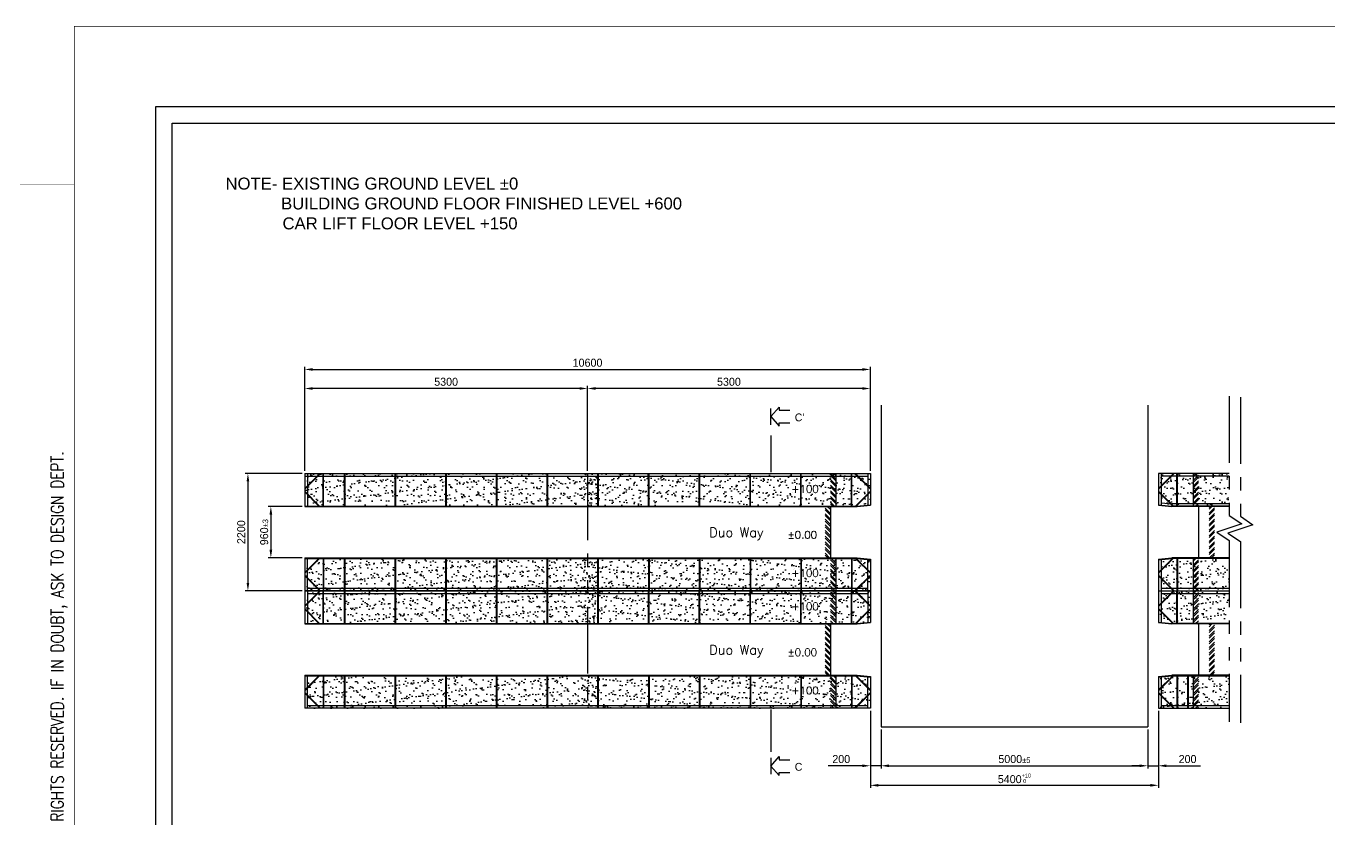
# Model space of a CAD drawing. Header units: millimetres. Extents: x -5 to 1510635, y -6 to 71285.
# Drawn here: x 1149896 to 1174312, y 14850 to 29706 of the extents above; entities that cross this region are included whole.
import ezdxf
from ezdxf.enums import TextEntityAlignment as Align

# ---------------------------------------------------------------- set-up
doc = ezdxf.new("R2010")
doc.units = ezdxf.units.MM
doc.header["$LTSCALE"] = 1000
for name, pattern in [('CENTER', [2, 1.25, -0.25, 0.25, -0.25]), ('DASHEDX2', [1.5, 1, -0.5]), ('PHANTOM', [2.5, 1.25, -0.25, 0.25, -0.25, 0.25, -0.25])]:
    doc.linetypes.add(name, pattern=pattern)
for name, color, linetype in [('2', 42, 'Continuous'), ('3', 3, 'Continuous'), ('4', 4, 'DASHEDX2'), ('CAJONES', 253, 'Continuous'), ('MP-1', 1, 'CENTER'), ('MP-2', 42, 'Continuous'), ('MP-7', 7, 'Continuous'), ('MP-8', 8, 'Continuous')]:
    doc.layers.add(name, color=color, linetype=linetype)
doc.styles.add('GHD', font='OUTLINE', dxfattribs={"bigfont": 'GHD'})
doc.styles.add('H', font='arial.ttf')
doc.styles.add('ROMANS', font='ROMANS.shx')
doc.dimstyles.new('MPS2', dxfattribs={"dimscale": 100, "dimtxt": 3, "dimasz": 3, "dimexe": 1, "dimexo": 1, "dimgap": 1, "dimtad": 1, "dimzin": 12, "dimdsep": 46, "dimtxsty": 'Standard', "dimcen": 1, "dimclrd": 1, "dimclre": 1, "dimclrt": 7, "dimazin": 2, "dimtfac": 1, "dimtmove": 0, "dimatfit": 3, "dimfxl": 1, "dimarcsym": 0})
pattern_1 = [(37.5, (-32304.77, -7335.28), (-6.400125, 195.765295), [0, -154.432, 0, -172.72, 0, -165.1]), (7.5, (-32304.77, -7335.28), (179.809313, 286.73004), [0, -83.312, 0, -139.192, 0, -53.34]), (327.5, (-32429.74, -7335.28), (316.396948, 0.574874), [0, -50.8, 0, -182.88, 0, -238.76]), (317.5, (-32429.74, -7335.28), (305.42258, 89.17173), [0, -25.4, 0, -119.888, 0, -137.16])]
pattern_2 = [(142.5, (531441.91, 332563.62), (6.299336, 192.682377), [0, -152, 0, -170, 0, -162.5]), (172.5, (531441.9, 332563.62), (-176.97767, 282.21461), [0, -82, 0, -137, 0, -52.5]), (212.5, (531564.91, 332563.62), (-311.414186, 0.565905), [0, -50, 0, -180, 0, -235]), (222.5, (531564.9, 332563.62), (-300.61266, 87.76756), [0, -25, 0, -118, 0, -135])]
pattern_3 = [(37.5, (-533651.91, 332563.62), (-6.299336, 192.682377), [0, -152, 0, -170, 0, -162.5]), (7.5, (-533651.9, 332563.62), (176.97767, 282.21461), [0, -82, 0, -137, 0, -52.5]), (327.5, (-533774.91, 332563.62), (311.414186, 0.565905), [0, -50, 0, -180, 0, -235]), (317.5, (-533774.9, 332563.62), (300.61266, 87.76756), [0, -25, 0, -118, 0, -135])]

# ---------------------------------------------------------------- blocks, each defined once
blk = doc.blocks.new('*D95')
at = {"layer": '2', "color": 1, "linetype": 'ByBlock', "lineweight": -2, "transparency": 16777216}
for p, q in [((1155068, 21323), (1154004, 21323)), ((1154054, 21173), (1154054, 19273)), ((1155068, 19123), (1154004, 19123))]:
    blk.add_line(p, q, dxfattribs=at)
at = {"layer": '2', "color": 1, "linetype": 'ByBlock', "transparency": 16777216}
for points in [[(1154029, 21173), (1154079, 21173), (1154054, 21323)], [(1154029, 19273), (1154079, 19273), (1154054, 19123)]]:
    blk.add_solid(points, dxfattribs=at)
at = {"layer": 'DEFPOINTS', "color": 0, "linetype": 'ByBlock', "transparency": 16777216}
for p in [(1155118, 21323), (1154054, 19123), (1155118, 19123)]:
    blk.add_point(p, dxfattribs=at)
at = {"layer": '2', "color": 7, "linetype": 'ByBlock', "transparency": 16777216, "insert": (1153929, 20223), "char_height": 150, "attachment_point": 5, "rotation": 90}
blk.add_mtext('2200', dxfattribs=at)
blk = doc.blocks.new('*D96')
at = {"layer": '2', "color": 1, "linetype": 'ByBlock', "lineweight": -2, "transparency": 16777216}
for p, q in [((1165718, 16873), (1165718, 15430)), ((1171118, 16873), (1171118, 15430)), ((1165868, 15480), (1170968, 15480))]:
    blk.add_line(p, q, dxfattribs=at)
at = {"layer": '2', "color": 1, "linetype": 'ByBlock', "transparency": 16777216}
for points in [[(1165868, 15505), (1165868, 15455), (1165718, 15480)], [(1170968, 15505), (1170968, 15455), (1171118, 15480)]]:
    blk.add_solid(points, dxfattribs=at)
at = {"layer": 'DEFPOINTS', "color": 0, "linetype": 'ByBlock', "transparency": 16777216}
for p in [(1165718, 16923), (1171118, 16923), (1171118, 15480)]:
    blk.add_point(p, dxfattribs=at)
at = {"layer": '2', "color": 7, "linetype": 'ByBlock', "transparency": 16777216, "insert": (1168418, 15610), "char_height": 150, "attachment_point": 5}
blk.add_mtext('5400{\\H75.000000;\\S+10^  0;}', dxfattribs=at)
blk = doc.blocks.new('*D97')
at = {"layer": '2', "color": 1, "linetype": 'ByBlock', "lineweight": -2, "transparency": 16777216}
for p, q in [((1155068, 20703), (1154434, 20703)), ((1154484, 20553), (1154484, 19893)), ((1155068, 19743), (1154434, 19743))]:
    blk.add_line(p, q, dxfattribs=at)
at = {"layer": '2', "color": 1, "linetype": 'ByBlock', "transparency": 16777216}
for points in [[(1154459, 20553), (1154509, 20553), (1154484, 20703)], [(1154459, 19893), (1154509, 19893), (1154484, 19743)]]:
    blk.add_solid(points, dxfattribs=at)
at = {"layer": 'DEFPOINTS', "color": 0, "linetype": 'ByBlock', "transparency": 16777216}
for p in [(1155118, 20703), (1154484, 19743), (1155118, 19743)]:
    blk.add_point(p, dxfattribs=at)
at = {"layer": '2', "color": 7, "linetype": 'ByBlock', "transparency": 16777216, "insert": (1154359, 20223), "char_height": 150, "attachment_point": 5, "rotation": 90}
blk.add_mtext('960{\\H105.000000;±3}', dxfattribs=at)
blk = doc.blocks.new('*X68')
at = {"color": 0}
for p, q in [((74239, 22160), (74255, 22176)), ((74239, 22125), (74290, 22176)), ((74239, 22054), (74339, 22154)), ((74239, 22019), (74339, 22119)), ((74239, 21948), (74339, 22048)), ((74239, 21913), (74339, 22013)), ((74239, 21842), (74339, 21942)), ((74239, 21807), (74339, 21907)), ((74239, 21736), (74339, 21836)), ((74239, 21701), (74339, 21801)), ((74239, 21630), (74339, 21730)), ((74239, 21595), (74339, 21695)), ((74239, 21524), (74339, 21624)), ((74239, 21489), (74339, 21589)), ((74239, 21418), (74339, 21518)), ((74239, 21383), (74339, 21483)), ((74239, 21312), (74339, 21412)), ((74239, 21277), (74339, 21377)), ((74259, 21226), (74339, 21306)), ((74295, 21226), (74339, 21271))]:
    blk.add_line(p, q, dxfattribs=at)
blk = doc.blocks.new('*D118')
at = {"layer": '2', "color": 1, "linetype": 'ByBlock', "lineweight": -2, "transparency": 16777216}
for p, q in [((1165918, 16528), (1165918, 15796)), ((1170918, 16528), (1170918, 15796)), ((1166068, 15846), (1170768, 15846))]:
    blk.add_line(p, q, dxfattribs=at)
at = {"layer": '2', "color": 1, "linetype": 'ByBlock', "transparency": 16777216}
for points in [[(1166068, 15871), (1166068, 15821), (1165918, 15846)], [(1170768, 15871), (1170768, 15821), (1170918, 15846)]]:
    blk.add_solid(points, dxfattribs=at)
at = {"layer": 'DEFPOINTS', "color": 0, "linetype": 'ByBlock', "transparency": 16777216}
for p in [(1165918, 16578), (1170918, 16578), (1170918, 15846)]:
    blk.add_point(p, dxfattribs=at)
at = {"layer": '2', "color": 7, "linetype": 'ByBlock', "transparency": 16777216, "insert": (1168418, 15971), "char_height": 150, "attachment_point": 5}
blk.add_mtext('5000{\\H105.000000;±5}', dxfattribs=at)
blk = doc.blocks.new('*D119')
at = {"layer": '2', "color": 1, "linetype": 'ByBlock', "lineweight": -2, "transparency": 16777216}
for p, q in [((1165718, 16873), (1165718, 15796)), ((1165918, 16528), (1165918, 15796)), ((1165568, 15846), (1164928, 15846)), ((1165918, 15846), (1165718, 15846)), ((1166068, 15846), (1166218, 15846))]:
    blk.add_line(p, q, dxfattribs=at)
at = {"layer": '2', "color": 1, "linetype": 'ByBlock', "transparency": 16777216}
for points in [[(1165568, 15871), (1165568, 15821), (1165718, 15846)], [(1166068, 15871), (1166068, 15821), (1165918, 15846)]]:
    blk.add_solid(points, dxfattribs=at)
at = {"layer": 'DEFPOINTS', "color": 0, "linetype": 'ByBlock', "transparency": 16777216}
for p in [(1165718, 16923), (1165918, 16578), (1165718, 15846)]:
    blk.add_point(p, dxfattribs=at)
at = {"layer": '2', "color": 7, "linetype": 'ByBlock', "transparency": 16777216, "insert": (1165173, 15971), "char_height": 150, "attachment_point": 5}
blk.add_mtext('200', dxfattribs=at)
blk = doc.blocks.new('*D120')
at = {"layer": '2', "color": 1, "linetype": 'ByBlock', "lineweight": -2, "transparency": 16777216}
for p, q in [((1171118, 16873), (1171118, 15796)), ((1170918, 16528), (1170918, 15796)), ((1170768, 15846), (1170618, 15846)), ((1170918, 15846), (1171118, 15846)), ((1171268, 15846), (1171908, 15846))]:
    blk.add_line(p, q, dxfattribs=at)
at = {"layer": '2', "color": 1, "linetype": 'ByBlock', "transparency": 16777216}
for points in [[(1170768, 15871), (1170768, 15821), (1170918, 15846)], [(1171268, 15871), (1171268, 15821), (1171118, 15846)]]:
    blk.add_solid(points, dxfattribs=at)
at = {"layer": 'DEFPOINTS', "color": 0, "linetype": 'ByBlock', "transparency": 16777216}
for p in [(1171118, 16923), (1170918, 16578), (1171118, 15846)]:
    blk.add_point(p, dxfattribs=at)
at = {"layer": '2', "color": 7, "linetype": 'ByBlock', "transparency": 16777216, "insert": (1171663, 15971), "char_height": 150, "attachment_point": 5}
blk.add_mtext('200', dxfattribs=at)
blk = doc.blocks.new('*D121')
at = {"layer": '2', "color": 1, "linetype": 'ByBlock', "lineweight": -2, "transparency": 16777216}
for p, q in [((1160418, 21373), (1160418, 22965)), ((1165718, 21373), (1165718, 22965)), ((1165568, 22915), (1160568, 22915))]:
    blk.add_line(p, q, dxfattribs=at)
at = {"layer": '2', "color": 1, "linetype": 'ByBlock', "transparency": 16777216}
for points in [[(1160568, 22940), (1160568, 22890), (1160418, 22915)], [(1165568, 22940), (1165568, 22890), (1165718, 22915)]]:
    blk.add_solid(points, dxfattribs=at)
at = {"layer": 'DEFPOINTS', "color": 0, "linetype": 'ByBlock', "transparency": 16777216}
for p in [(1160418, 22915), (1160418, 21323), (1165718, 21323)]:
    blk.add_point(p, dxfattribs=at)
at = {"layer": '2', "color": 7, "linetype": 'ByBlock', "transparency": 16777216, "insert": (1163068, 23040), "char_height": 150, "attachment_point": 5}
blk.add_mtext('5300', dxfattribs=at)
blk = doc.blocks.new('*D101')
at = {"layer": '2', "color": 1, "linetype": 'ByBlock', "lineweight": -2, "transparency": 16777216}
for p, q in [((1155118, 21373), (1155118, 22965)), ((1160418, 21373), (1160418, 22965)), ((1160268, 22915), (1155268, 22915))]:
    blk.add_line(p, q, dxfattribs=at)
at = {"layer": '2', "color": 1, "linetype": 'ByBlock', "transparency": 16777216}
for points in [[(1155268, 22940), (1155268, 22890), (1155118, 22915)], [(1160268, 22940), (1160268, 22890), (1160418, 22915)]]:
    blk.add_solid(points, dxfattribs=at)
at = {"layer": 'DEFPOINTS', "color": 0, "linetype": 'ByBlock', "transparency": 16777216}
for p in [(1155118, 22915), (1155118, 21323), (1160418, 21323)]:
    blk.add_point(p, dxfattribs=at)
at = {"layer": '2', "color": 7, "linetype": 'ByBlock', "transparency": 16777216, "insert": (1157768, 23040), "char_height": 150, "attachment_point": 5}
blk.add_mtext('5300', dxfattribs=at)
blk = doc.blocks.new('*D102')
at = {"layer": '2', "color": 1, "linetype": 'ByBlock', "lineweight": -2, "transparency": 16777216}
for p, q in [((1155118, 21373), (1155118, 23322)), ((1155268, 23272), (1165568, 23272)), ((1165718, 21373), (1165718, 23322))]:
    blk.add_line(p, q, dxfattribs=at)
at = {"layer": '2', "color": 1, "linetype": 'ByBlock', "transparency": 16777216}
for points in [[(1155268, 23297), (1155268, 23247), (1155118, 23272)], [(1165568, 23297), (1165568, 23247), (1165718, 23272)]]:
    blk.add_solid(points, dxfattribs=at)
at = {"layer": 'DEFPOINTS', "color": 0, "linetype": 'ByBlock', "transparency": 16777216}
for p in [(1165718, 23272), (1155118, 21323), (1165718, 21323)]:
    blk.add_point(p, dxfattribs=at)
at = {"layer": '2', "color": 7, "linetype": 'ByBlock', "transparency": 16777216, "insert": (1160418, 23397), "char_height": 150, "attachment_point": 5}
blk.add_mtext('10600', dxfattribs=at)
blk = doc.blocks.new('*X45')
at = {"color": 0}
for p, q in [((74239, 22160), (74255, 22176)), ((74239, 22125), (74290, 22176)), ((74239, 22054), (74339, 22154)), ((74239, 22019), (74339, 22119)), ((74239, 21948), (74339, 22048)), ((74239, 21913), (74339, 22013)), ((74239, 21842), (74339, 21942)), ((74239, 21807), (74339, 21907)), ((74239, 21736), (74339, 21836)), ((74239, 21701), (74339, 21801)), ((74239, 21630), (74339, 21730)), ((74239, 21595), (74339, 21695)), ((74239, 21524), (74339, 21624)), ((74239, 21489), (74339, 21589)), ((74239, 21418), (74339, 21518)), ((74239, 21383), (74339, 21483)), ((74239, 21312), (74339, 21412)), ((74239, 21277), (74339, 21377)), ((74259, 21226), (74339, 21306)), ((74295, 21226), (74339, 21271))]:
    blk.add_line(p, q, dxfattribs=at)
blk = doc.blocks.new('152524444')
at = {"layer": '2'}
h = blk.add_hatch(dxfattribs=at)
h.set_pattern_fill('ANSI32', color=1, scale=200, style=0)
h.set_pattern_definition([(135, (2468.564, -46759.39), (53.03301, 53.03301), []), (135, (2433.21, -46759.39), (53.03301, 53.03301), [])])
h.paths.add_polyline_path([(3396, 1580), (3496, 1580), (3496, 2200), (3396, 2200)])
h = blk.add_hatch(dxfattribs=at)
h.set_pattern_fill('ANSI32', color=1, scale=200, style=0)
h.set_pattern_definition([(135, (2468.564, -48334.39), (53.03301, 53.03301), []), (135, (2433.21, -48334.39), (53.03301, 53.03301), [])])
h.paths.add_polyline_path([(3496, 620), (3396, 620), (3396, 0), (3496, 0)])
at = {"layer": 'MP-1'}
h = blk.add_hatch(dxfattribs=at)
h.set_pattern_fill('AR-SAND', color=256, scale=100, style=0)
h.set_pattern_definition(pattern_3)
h.paths.add_polyline_path([(-5806, 2200), (-6425, 2200), (-6425, 1629), (-5954, 1605), (-5806, 1605)])
h.paths.add_polyline_path([(-3955, 2200), (-5806, 2200), (-5806, 1605), (-3955, 1605)])
h.paths.add_polyline_path([(-1455, 2200), (-3945, 2200), (-3945, 1605), (-1455, 1605)])
h.paths.add_polyline_path([(-955, 2200), (-1445, 2200), (-1445, 1605), (-955, 1605)])
h.paths.add_polyline_path([(-5510, 1805), (-4913, 1805), (-4913, 2015), (-5510, 2015)], flags=24)
h = blk.add_hatch(dxfattribs=at)
h.set_pattern_fill('AR-SAND', color=256, scale=100, style=0)
h.set_pattern_definition(pattern_2)
h.paths.add_polyline_path([(1745, 2200), (3596, 2200), (3596, 1605), (1745, 1605)])
h.paths.add_polyline_path([(-755, 2200), (1735, 2200), (1735, 1605), (-755, 1605)])
h.paths.add_polyline_path([(-1255, 2200), (-765, 2200), (-765, 1605), (-1255, 1605)])
h.paths.add_polyline_path([(3300, 1805), (2703, 1805), (2703, 2015), (3300, 2015)], flags=24)
h.paths.add_polyline_path([(4145, 1625), (4145, 2200), (3596, 2200), (3596, 1605), (3744, 1605)])
h = blk.add_hatch(dxfattribs=at)
h.set_pattern_fill('AR-SAND', color=256, scale=100, style=0)
h.set_pattern_definition(pattern_3)
h.paths.add_polyline_path([(-5806, 595), (-5954, 595), (-6425, 571), (-6425, 0), (-5806, 0)])
h.paths.add_polyline_path([(-3955, 595), (-5806, 595), (-5806, 0), (-3955, 0)])
h.paths.add_polyline_path([(-1455, 595), (-3945, 595), (-3945, 0), (-1455, 0)])
h.paths.add_polyline_path([(-955, 595), (-1445, 595), (-1445, 0), (-955, 0)])
h.paths.add_polyline_path([(-5510, 230), (-4913, 230), (-4913, 440), (-5510, 440)], flags=24)
h = blk.add_hatch(dxfattribs=at)
h.set_pattern_fill('AR-SAND', color=256, scale=100, style=0)
h.set_pattern_definition(pattern_2)
h.paths.add_polyline_path([(1745, 595), (3596, 595), (3596, 0), (1745, 0)])
h.paths.add_polyline_path([(-755, 595), (1735, 595), (1735, 0), (-755, 0)])
h.paths.add_polyline_path([(-1255, 595), (-765, 595), (-765, 0), (-1255, 0)])
h.paths.add_polyline_path([(3300, 230), (2703, 230), (2703, 440), (3300, 440)], flags=24)
h.paths.add_polyline_path([(4145, 0), (4145, 575), (3744, 595), (3596, 595), (3596, 0)])
at = {"layer": '2'}
for p, q in [((-6455, 2200), (4145, 2200)), ((-6455, 2200), (-6455, 1580)), ((-6405, 2200), (-6405, 1590)), ((3496, 2200), (3496, 1580)), ((4095, 2200), (4095, 1610)), ((4145, 2200), (4145, 1605)), ((-6405, 2150), (4095, 2150)), ((-6455, 1590), (3895, 1590)), ((-6455, 1580), (3895, 1580)), ((3396, 1575), (3396, 625)), ((3894, 1590), (4145, 1615)), ((3895, 1580), (4145, 1605)), ((-6455, 620), (3895, 620)), ((-6455, 620), (-6455, 0)), ((-6455, 610), (3895, 610)), ((-6405, 0), (-6405, 610)), ((3496, 620), (3496, 0)), ((3894, 610), (4145, 585)), ((3895, 620), (4145, 595)), ((4095, 0), (4095, 590)), ((4145, 595), (4145, 0)), ((4145, 0), (-6455, 0)), ((-6405, 50), (4095, 50))]:
    blk.add_line(p, q, dxfattribs=at)
at = {"layer": '4'}
for p, q in [((-6160, 2200), (-6455, 1905)), ((-6455, 1919), (-6174, 2200)), ((-6110, 1590), (-6110, 2200)), ((-6100, 1590), (-6100, 2200)), ((-5710, 1590), (-5710, 2200)), ((-5700, 1590), (-5700, 2200)), ((-4760, 1590), (-4760, 2200)), ((-4750, 1590), (-4750, 2200)), ((-3810, 1590), (-3810, 2200)), ((-3800, 1590), (-3800, 2200)), ((-2860, 1590), (-2860, 2200)), ((-2850, 1590), (-2850, 2200)), ((-1910, 1590), (-1910, 2200)), ((-1900, 1590), (-1900, 2200)), ((-960, 1590), (-960, 2200)), ((-950, 1590), (-950, 2200)), ((-10, 1590), (-10, 2200)), ((0, 1590), (0, 2200)), ((940, 1590), (940, 2200)), ((950, 1590), (950, 2200)), ((1890, 1590), (1890, 2200)), ((1900, 1590), (1900, 2200)), ((2840, 1590), (2840, 2200)), ((2850, 1590), (2850, 2200)), ((3790, 1590), (3790, 2200)), ((3800, 1590), (3800, 2200)), ((3850, 2200), (4145, 1905)), ((4145, 1919), (3864, 2200)), ((-6455, 1870), (-6175, 1590)), ((-6189, 1590), (-6455, 1856)), ((4145, 1870), (3865, 1590)), ((3879, 1590), (4145, 1856)), ((-6455, 330), (-6175, 610)), ((-6189, 610), (-6455, 344)), ((-6110, 610), (-6110, 0)), ((-6100, 610), (-6100, 0)), ((-5710, 0), (-5710, 610)), ((-5700, 0), (-5700, 610)), ((-4760, 0), (-4760, 610)), ((-4750, 0), (-4750, 610)), ((-3810, 0), (-3810, 610)), ((-3800, 0), (-3800, 610)), ((-2860, 0), (-2860, 610)), ((-2850, 0), (-2850, 610)), ((-1910, 0), (-1910, 610)), ((-1900, 0), (-1900, 610)), ((-960, 0), (-960, 610)), ((-950, 0), (-950, 610)), ((-10, 610), (-10, 0)), ((0, 610), (0, 0)), ((940, 610), (940, 0)), ((950, 610), (950, 0)), ((1890, 610), (1890, 0)), ((1900, 610), (1900, 0)), ((2840, 610), (2840, 0)), ((2850, 610), (2850, 0)), ((3790, 610), (3790, 0)), ((3800, 610), (3800, 0)), ((4145, 330), (3865, 610)), ((3879, 610), (4145, 344)), ((-6160, 0), (-6455, 295)), ((-6455, 281), (-6174, 0)), ((3850, 0), (4145, 295)), ((4145, 281), (3864, 0))]:
    blk.add_line(p, q, dxfattribs=at)
at = {"layer": '2', "color": 1, "xscale": -1}
blk.add_blockref('*X45', (77635, -20601), dxfattribs=at)
at = {"style": 'ROMANS'}
for s, p in [('+100', (2662, 1840)), ('%%P0.00', (2595, 979)), ('+100', (2662, 265))]:
    blk.add_text(s, height=140, dxfattribs=at).set_placement(p)
at = {"layer": 'MP-7', "style": 'ROMANS'}
blk.add_text('Duo Way', height=176.8, dxfattribs=at).set_placement((1635, 1067), align=Align.MIDDLE)

msp = doc.modelspace()

# ---------------------------------------------------------------- hatches: boundary and pattern name
at = {"layer": '2'}
h = msp.add_hatch(dxfattribs=at)
h.set_pattern_fill('ANSI32', color=1, scale=200, style=0)
h.set_pattern_definition([(45, (1172794.66, -27631.76), (-53.03301, 53.03301), []), (45, (1172830.02, -27631.76), (-53.03301, 53.03301), [])])
h.paths.add_polyline_path([(1171867.396, 21327.625), (1171767.396, 21327.625), (1171767.396, 20702.625), (1171867.396, 20702.625)])
h = msp.add_hatch(dxfattribs=at)
h.set_pattern_fill('ANSI32', color=1, scale=200, style=0)
h.set_pattern_definition([(45, (1172794.66, -29216.76), (-53.03301, 53.03301), []), (45, (1172830.02, -29216.76), (-53.03301, 53.03301), [])])
h.paths.add_polyline_path([(1171867.396, 19742.625), (1171767.396, 19742.625), (1171767.396, 19117.625), (1171867.396, 19117.625)])
h = msp.add_hatch(dxfattribs=at)
h.set_pattern_fill('ANSI32', color=1, scale=200, style=0)
h.set_pattern_definition([(45, (1172794.66, -29831.76), (-53.03301, 53.03301), []), (45, (1172830.02, -29831.76), (-53.03301, 53.03301), [])])
h.paths.add_polyline_path([(1171867.396, 19127.625), (1171767.396, 19127.625), (1171767.396, 18502.625), (1171867.396, 18502.625)])
h = msp.add_hatch(dxfattribs=at)
h.set_pattern_fill('ANSI32', color=1, scale=200, style=0)
h.set_pattern_definition([(45, (1172794.66, -31416.76), (-53.03301, 53.03301), []), (45, (1172830.02, -31416.76), (-53.03301, 53.03301), [])])
h.paths.add_polyline_path([(1171867.396, 17542.625), (1171767.396, 17542.625), (1171767.396, 16917.625), (1171867.396, 16917.625)])
at = {"layer": 'MP-1'}
h = msp.add_hatch(dxfattribs=at)
h.set_pattern_fill('AR-SAND', color=256, scale=4, style=0)
h.set_pattern_definition(pattern_1)
h.paths.add_polyline_path([(1172445.19, 21322.625), (1171767.396, 21322.625), (1171767.396, 20732.625), (1172445.19, 20732.625)])
h.paths.add_polyline_path([(1171767.396, 21322.625), (1171618.228, 21322.625), (1171618.228, 20732.663), (1171618.977, 20732.625), (1171767.396, 20732.625)])
h.paths.add_polyline_path([(1171608.228, 21322.625), (1171148.228, 21322.625), (1171148.228, 20941.338, -0.29096245), (1171367.281, 20745.21), (1171608.228, 20733.163)])
h.paths.add_polyline_path([(1171608.228, 19712.088), (1171370.697, 19700.211, -0.304733114), (1171148.228, 19490.649), (1171148.228, 19122.625), (1171608.228, 19122.625)])
h.paths.add_polyline_path([(1171767.396, 19712.625), (1171618.977, 19712.625), (1171618.228, 19712.588), (1171618.228, 19122.625), (1171767.396, 19122.625), (1171767.396, 19123.063)])
h.paths.add_polyline_path([(1172445.19, 19712.625), (1171767.396, 19712.625), (1171767.396, 19122.625), (1172445.19, 19122.625)])
h.paths.add_polyline_path([(1172445.19, 19122.625), (1171767.396, 19122.625), (1171767.396, 18532.625), (1172445.19, 18532.625)])
h.paths.add_polyline_path([(1171767.396, 19122.625), (1171618.228, 19122.625), (1171618.228, 18532.663), (1171618.977, 18532.625), (1171767.396, 18532.625)])
h.paths.add_polyline_path([(1171608.228, 19122.625), (1171148.228, 19122.625), (1171148.228, 18741.337, -0.290962061), (1171367.281, 18545.21), (1171608.228, 18533.163)])
h.paths.add_polyline_path([(1171608.228, 17512.088), (1171370.697, 17500.211, -0.3047335), (1171148.228, 17290.648), (1171148.228, 16922.625), (1171608.228, 16922.625)])
h.paths.add_polyline_path([(1171767.396, 17512.625), (1171618.977, 17512.625), (1171618.228, 17512.588), (1171618.228, 16922.625), (1171767.396, 16922.625)])
h.paths.add_polyline_path([(1172445.19, 17512.625), (1171767.396, 17512.625), (1171767.396, 16922.625), (1172445.19, 16922.625)])
h = msp.add_hatch(dxfattribs=at)
h.set_pattern_fill('AR-SAND', color=256, scale=4, style=0)
h.set_pattern_definition(pattern_1)
h.paths.add_polyline_path([(1171148.228, 19689.088), (1171148.228, 19490.649, 0.304733114), (1171370.697, 19700.211)])
h.paths.add_polyline_path([(1171523.147, 20737.417, 0.339274874), (1171148.228, 21093.499), (1171148.228, 20756.163)])
h.paths.add_polyline_path([(1171148.228, 17489.088), (1171148.228, 17290.648, 0.3047335), (1171370.697, 17500.211)])
h.paths.add_polyline_path([(1171148.228, 18741.337), (1171148.228, 18556.163), (1171367.281, 18545.21, 0.290962061)])

# ---------------------------------------------------------------- linework, layer by layer
at = {"layer": '2'}
for p, q in [((1163851.211, 22388.121), (1164011.735, 22564.651)), ((1164011.735, 22564.651), (1164011.735, 22506.277)), ((1164011.735, 22506.277), (1164207.276, 22506.277)), ((1163851.211, 22388.121), (1164011.735, 22211.59)), ((1164011.735, 22269.964), (1164207.276, 22269.964)), ((1164011.735, 22211.59), (1164011.735, 22269.964)), ((1172445.19, 21322.625), (1171118.228, 21322.625)), ((1171118.228, 21322.625), (1171118.228, 20727.625)), ((1171168.228, 21322.625), (1171168.228, 20732.675)), ((1172445.19, 21272.625), (1171168.228, 21272.625)), ((1171767.396, 21323.063), (1171767.396, 20703.063)), ((1171168.228, 20772.875), (1171373.203, 20752.377)), ((1171118.228, 20737.675), (1171369.223, 20712.576)), ((1171118.228, 20727.625), (1171368.228, 20702.625)), ((1172445.19, 20712.625), (1171368.228, 20712.625)), ((1172445.19, 20702.625), (1171368.228, 20702.625)), ((1172445.19, 20752.625), (1171370.721, 20752.625)), ((1171867.396, 20702.625), (1171867.396, 19742.625)), ((1171118.228, 19717.625), (1171368.228, 19742.625)), ((1171118.228, 19707.575), (1171369.223, 19732.675)), ((1171118.228, 19717.625), (1171118.228, 19122.625)), ((1171168.228, 19712.575), (1171168.228, 19122.625)), ((1172445.19, 19742.625), (1171368.228, 19742.625)), ((1172445.19, 19732.625), (1171368.228, 19732.625)), ((1171767.396, 19743.063), (1171767.396, 19123.063)), ((1171118.228, 19122.625), (1172445.19, 19122.625)), ((1171118.228, 19122.625), (1171118.228, 18527.625)), ((1171168.228, 19172.625), (1172445.19, 19172.625)), ((1171168.228, 19122.625), (1171168.228, 18532.675)), ((1171168.228, 19072.625), (1172445.19, 19072.625)), ((1171767.396, 19123.063), (1171767.396, 18503.063)), ((1171118.228, 18537.675), (1171369.223, 18512.576)), ((1171118.228, 18527.625), (1171368.228, 18502.625)), ((1172445.19, 18512.625), (1171368.228, 18512.625)), ((1172445.19, 18502.625), (1171368.228, 18502.625)), ((1171867.396, 18502.625), (1171867.396, 17542.625)), ((1171118.228, 17517.625), (1171368.228, 17542.625)), ((1171118.228, 17507.575), (1171369.223, 17532.675)), ((1171118.228, 17517.625), (1171118.228, 16922.625)), ((1171168.228, 17512.575), (1171168.228, 16922.625)), ((1172445.19, 17542.625), (1171368.228, 17542.625)), ((1171369.223, 17532.675), (1172445.19, 17532.675)), ((1171767.396, 17543.063), (1171767.396, 16923.063)), ((1171118.228, 16922.625), (1172445.19, 16922.625)), ((1171168.228, 16972.625), (1172445.19, 16972.625)), ((1163851.217, 15840.991), (1164011.741, 16017.521)), ((1164011.741, 16017.521), (1164011.741, 15959.148)), ((1164011.741, 15959.148), (1164207.282, 15959.148)), ((1163851.217, 15840.991), (1164011.741, 15664.461)), ((1164011.741, 15722.835), (1164207.282, 15722.835)), ((1164011.741, 15664.461), (1164011.741, 15722.835))]:
    msp.add_line(p, q, dxfattribs=at)
at = {"layer": '3'}
for p, q in [((1163851.208, 22234.821), (1163851.208, 22541.418)), ((1163851.214, 15994.291), (1163851.214, 15687.694))]:
    msp.add_line(p, q, dxfattribs=at)
at = {"layer": '3', "color": 6, "linetype": 'PHANTOM'}
msp.add_line((1160418.228, 21322.625), (1160418.228, 16922.625), dxfattribs=at)
for points in [[(1172445.19, 22772.356), (1172445.19, 20538.381), (1172681.44, 20380.881), (1172208.94, 20223.381), (1172445.19, 20065.881), (1172445.19, 16667.64)], [(1172652.203, 22753.757), (1172652.203, 20519.781), (1172888.453, 20362.281), (1172415.953, 20204.781), (1172652.203, 20047.281), (1172652.203, 16649.041)]]:
    msp.add_lwpolyline(points, dxfattribs=at)
at = {"layer": '4'}
for p, q in [((1171413.17, 21322.625), (1171118.228, 21027.682)), ((1171118.228, 21041.825), (1171399.028, 21322.625)), ((1171463.228, 20702.625), (1171463.228, 21322.625)), ((1171473.228, 20702.625), (1171473.228, 21322.625)), ((1171118.228, 20992.568), (1171408.17, 20702.625)), ((1171394.028, 20702.625), (1171118.228, 20978.426)), ((1171118.228, 19452.682), (1171408.17, 19742.625)), ((1171394.028, 19742.625), (1171118.228, 19466.825)), ((1171463.228, 19742.625), (1171463.228, 19122.625)), ((1171473.228, 19742.625), (1171473.228, 19122.625)), ((1171413.17, 19122.625), (1171118.228, 19417.568)), ((1171118.228, 19403.426), (1171399.028, 19122.625)), ((1171413.17, 19122.625), (1171118.228, 18827.682)), ((1171118.228, 18841.825), (1171399.028, 19122.625)), ((1171463.228, 18512.625), (1171463.228, 19122.625)), ((1171473.228, 18512.625), (1171473.228, 19122.625)), ((1171118.228, 18792.568), (1171398.17, 18512.625)), ((1171384.028, 18512.625), (1171118.228, 18778.426)), ((1171118.228, 17252.682), (1171398.22, 17532.675)), ((1171384.078, 17532.675), (1171118.228, 17266.825)), ((1171463.228, 17532.675), (1171463.228, 16922.625)), ((1171473.228, 17532.675), (1171473.228, 16922.625)), ((1171663.228, 17532.675), (1171663.228, 16922.625)), ((1171673.228, 17532.675), (1171673.228, 16922.625)), ((1171413.17, 16922.625), (1171118.228, 17217.568)), ((1171118.228, 17203.426), (1171399.028, 16922.625))]:
    msp.add_line(p, q, dxfattribs=at)
at = {"layer": 'CAJONES'}
for p, q in [((1165918.228, 22602.703), (1165918.228, 16578.303)), ((1170918.228, 22602.703), (1170918.228, 16578.303)), ((1165918.228, 16578.303), (1170918.228, 16578.303))]:
    msp.add_line(p, q, dxfattribs=at)
at = {"layer": 'MP-1', "ltscale": 20}
for p, q in [((1163851.208, 22036.406), (1163851.208, 21347.625)), ((1163851.214, 16897.621), (1163851.214, 16109.387))]:
    msp.add_line(p, q, dxfattribs=at)
at = {"layer": 'MP-2'}
for points, const_width in [([(1150800, 0), (1150800, 29700), (1192800, 29700), (1192800, 0)], 11.111), ([(1150800, 0), (1113000, 0), (1113000, 26730), (1150800, 26730)], 5.625)]:
    msp.add_lwpolyline(points, close=True, dxfattribs=dict(at, const_width=const_width))
at = {"layer": 'MP-7'}
for points in [[(1152325, 28200), (1191275, 28200), (1191275, 1500), (1152325, 1500)], [(1190963.182, 1811.818), (1152636.818, 1811.818), (1152636.818, 27888.182), (1190963.182, 27888.182)]]:
    msp.add_lwpolyline(points, close=True, dxfattribs=at)

# ---------------------------------------------------------------- block references
at = {"layer": '2', "color": 1}
for p in [(1097828.489, -1473.589), (1097828.489, -3673.589)]:
    msp.add_blockref('*X68', p, dxfattribs=at)
at = {"layer": 'MP-7', "linetype": 'ByBlock'}
for p in [(1161573.228, 19122.625), (1161573.228, 16922.625)]:
    msp.add_blockref('152524444', p, dxfattribs=at)

# ---------------------------------------------------------------- texts
at = {"layer": '3', "style": 'GHD'}
for s, p in [("C'", (1164302.015, 22299.864)), ('C', (1164302.021, 15752.735))]:
    msp.add_text(s, height=147, dxfattribs=at).set_placement(p)
at = {"layer": 'MP-8', "style": 'ROMANS', "width": 0.8}
msp.add_text('THIS DWG IS THE PROPERTY OF MPSYSTEM SO PROHIBITED COPYING OR USING WITHOUT PRIOR CONSENT. ALL RIGHTS RESERVED. IF IN DOUBT, ASK TO DESIGN DEPT.', height=233.28, rotation=90, dxfattribs=at).set_placement((1150597.681, 797.668))
at = {"layer": 'MP-8', "linetype": 'ByBlock', "insert": (1153633.222, 26866.48), "char_height": 223.80811, "attachment_point": 1, "style": 'H'}
msp.add_mtext_dynamic_manual_height_columns('{\\fArial|b0|i0|c238|p34;NOTE- EXISTING GROUND LEVEL %%P0\\P            BUILDING GROUND FLOOR FINISHED LEVEL +600\\P^I  CAR LIFT FLOOR LEVEL +150}', width=29952.96773, gutter_width=1598.629, heights=[0], dxfattribs=at)

# ---------------------------------------------------------------- dimensions: what is measured, and where the dimension line sits
at = {"layer": '2', "color": 253, "linetype": 'ByBlock'}
for base, p1, p2, override, picture, middle in [((1165718.228, 23271.956), (1155118.228, 21322.625), (1165718.228, 21322.625), {"dimscale": 50}, '*D102', (1160418.228, 23396.956)), ((1155118.228, 22915.45), (1160418.228, 21322.625), (1155118.228, 21322.625), {"dimscale": 50}, '*D101', (1157768.228, 23040.45)), ((1160418.228, 22915.45), (1165718.228, 21322.625), (1160418.228, 21322.625), {"dimscale": 50}, '*D121', (1163068.228, 23040.45)), ((1165718.228, 15845.736), (1165918.228, 16578.303), (1165718.228, 16922.625), {"dimscale": 50}, '*D119', (1165173.228, 15970.736)), ((1171118.228, 15479.814), (1165718.228, 16922.625), (1171118.228, 16922.625), {"dimscale": 50, "dimgap": 1, "dimtol": 1, "dimlim": 0, "dimtp": 10, "dimtm": 0, "dimtfac": 0.5}, '*D96', (1168418.228, 15609.814)), ((1171118.228, 15845.736), (1170918.228, 16578.303), (1171118.228, 16922.625), {"dimscale": 50}, '*D120', (1171663.228, 15970.736)), ((1170918.228, 15845.736), (1165918.228, 16578.303), (1170918.228, 16578.303), {"dimscale": 50, "dimgap": 1, "dimtol": 1, "dimlim": 0, "dimtp": 5, "dimtm": 5, "dimtfac": 0.7}, '*D118', (1168418.228, 15970.736))]:
    dim = msp.add_linear_dim(base=base, p1=p1, p2=p2, dimstyle='MPS2', override=override, dxfattribs=at)
    dim.commit()
    dim.dimension.update_dxf_attribs({"geometry": picture, "text_midpoint": middle})
for base, p1, p2, override, picture, middle in [((1154053.886, 19122.625), (1155118.228, 21322.625), (1155118.228, 19122.625), {"dimscale": 50}, '*D95', (1153928.886, 20222.625)), ((1154483.87, 19742.625), (1155118.228, 20702.625), (1155118.228, 19742.625), {"dimscale": 50, "dimgap": 1, "dimtol": 1, "dimlim": 0, "dimtp": 3, "dimtm": 3, "dimtfac": 0.7}, '*D97', (1154358.87, 20222.625))]:
    dim = msp.add_linear_dim(base=base, p1=p1, p2=p2, angle=90, dimstyle='MPS2', override=override, dxfattribs=at)
    dim.commit()
    dim.dimension.update_dxf_attribs({"geometry": picture, "text_midpoint": middle})

doc.saveas('drawing.dxf')
